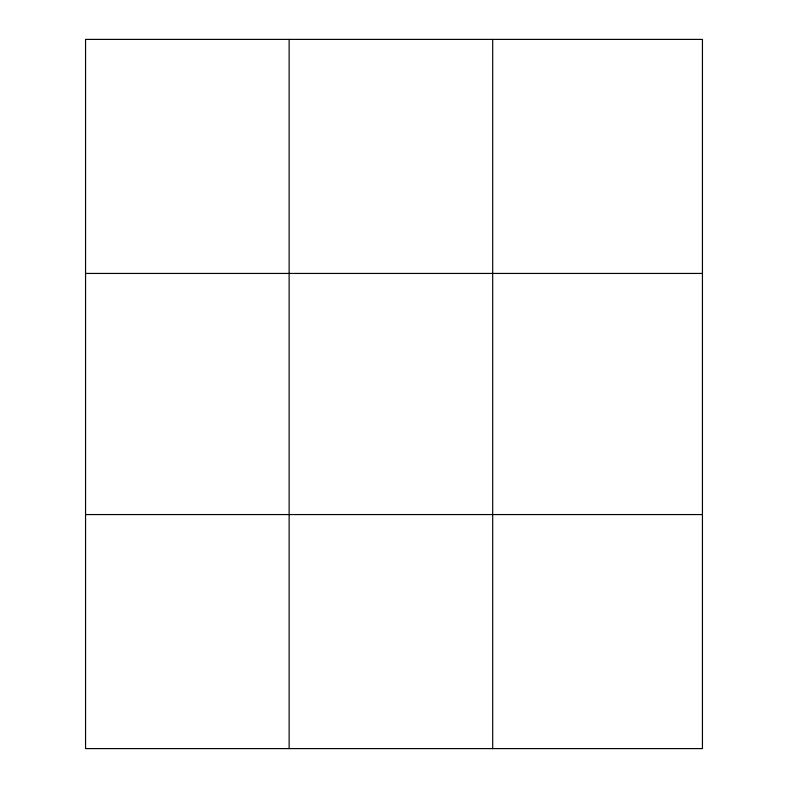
<?xml version="1.0" encoding="UTF-8"?>
<svg xmlns="http://www.w3.org/2000/svg" width="788" height="788" viewBox="0 0 788 788"><rect width="100%" height="100%" fill="white"/><g stroke="black" fill="none" stroke-linecap="round" stroke-linejoin="round"><path stroke-width="1.18" d="M289.127 39.4L289.127 748.6M492.697 39.4L492.697 748.6M85.557 273.436L702.443 273.436M85.557 514.564L702.443 514.564M702.443 631.582L702.443 748.6L85.557 748.6L85.557 39.4L702.443 39.4L702.443 631.582"/></g></svg>
